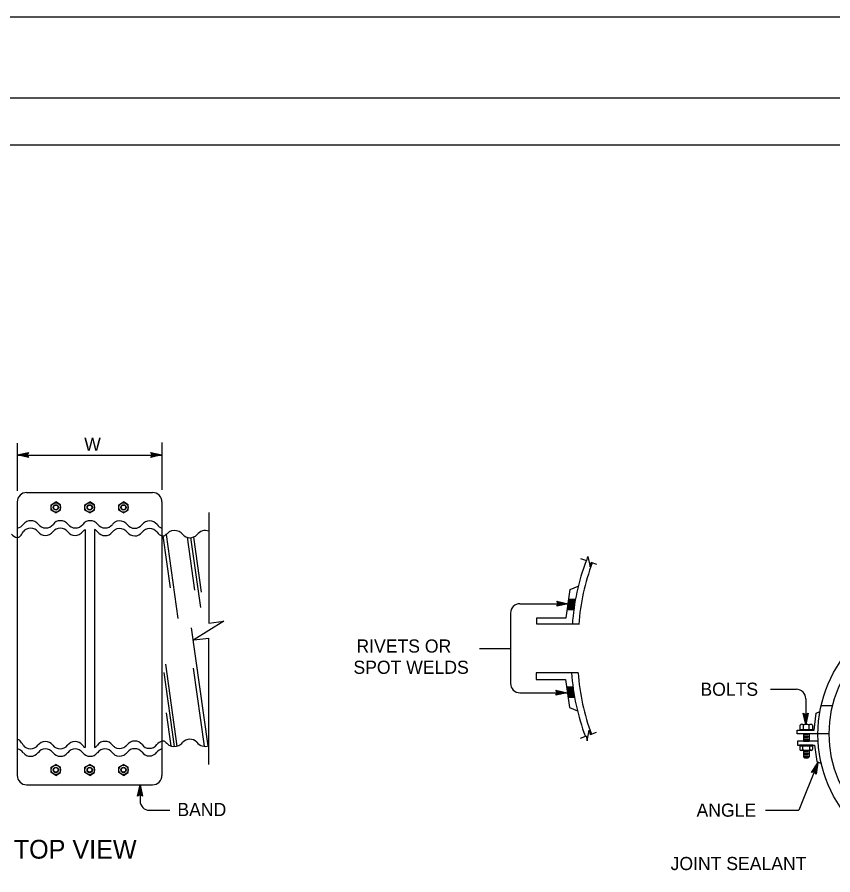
# Model space of a CAD drawing. Extents: x -894 to 866, y -472 to 714.
# Drawn here: x -74.8 to 359.3, y 256.8 to 713.6 of the extents above; entities that cross this region are included whole.
import ezdxf

# ---------------------------------------------------------------- set-up
doc = ezdxf.new("R2010")
doc.units = 0
for name, color, linetype in [('56 Stage 3 Anno', 7, 'Continuous'), ('57 Undefined', 7, 'Continuous'), ('60 Nongeo Data', 7, 'Continuous'), ('border_PLOTTING-ELEMENTS', 7, 'Continuous'), ('border_rw_22x34_Cut_Lines', 7, 'Continuous'), ('border_SHEET', 7, 'Continuous')]:
    doc.layers.add(name, color=color, linetype=linetype)

msp = doc.modelspace()

# ---------------------------------------------------------------- linework, layer by layer
at = {"layer": '56 Stage 3 Anno'}
for p, q in [((-74.77, 486.63), (-74.77, 461.29)), ((2.23, 486.96), (2.23, 461.78)), ((-74.8, 480.4), (-68.8, 481.73)), ((-68.8, 479.06), (-74.8, 480.4)), ((-74.8, 480.4), (-74.8, 480.4)), ((-74.77, 480.38), (2.23, 480.38)), ((-69.02, 479.42), (-73.42, 480.4)), ((-73.41, 480.4), (-69.04, 481.37)), ((-72.04, 480.4), (-69.22, 481.02)), ((-69.25, 479.78), (-72.04, 480.4)), ((-70.66, 480.4), (-69.45, 480.66)), ((-69.43, 480.12), (-70.66, 480.4)), ((-68.8, 481.73), (-69.6, 480.4)), ((-69.6, 480.4), (-68.8, 479.06)), ((-68.8, 481.73), (-68.8, 481.73)), ((-2.95, 480.41), (-3.75, 481.75)), ((-3.75, 481.75), (-3.75, 481.75)), ((-3.75, 481.75), (2.25, 480.41)), ((2.25, 480.41), (-3.75, 479.08)), ((-3.75, 479.08), (-2.95, 480.41)), ((-3.54, 481.39), (0.87, 480.41)), ((0.85, 480.4), (-3.52, 479.44)), ((-0.52, 480.41), (-3.34, 479.78)), ((-3.3, 481.03), (-0.52, 480.41)), ((-3.13, 480.68), (-1.9, 480.41)), ((-1.9, 480.41), (-3.11, 480.14)), ((2.25, 480.41), (2.25, 480.41)), ((-68.8, 479.06), (-68.8, 479.06)), ((-3.75, 479.08), (-3.75, 479.08)), ((213.22, 401.19), (212.42, 402.53)), ((212.42, 402.53), (212.42, 402.53)), ((212.42, 402.53), (218.42, 401.19)), ((212.64, 402.17), (217.04, 401.19)), ((192.74, 401.18), (218.39, 401.18)), ((218.42, 401.19), (212.42, 399.86)), ((212.42, 399.86), (213.22, 401.19)), ((212.42, 399.86), (212.42, 399.86)), ((217.03, 401.18), (212.66, 400.22)), ((215.66, 401.19), (212.83, 400.56)), ((212.87, 401.81), (215.66, 401.19)), ((213.05, 401.47), (214.28, 401.19)), ((214.28, 401.19), (213.07, 400.92)), ((218.42, 401.19), (218.42, 401.19)), ((187.74, 396.18), (187.74, 358.76)), ((171.29, 377.39), (187.74, 377.39)), ((192.74, 353.76), (217.76, 353.76)), ((212.66, 353.8), (211.86, 355.14)), ((211.86, 355.14), (211.86, 355.14)), ((211.86, 355.14), (217.86, 353.8)), ((217.86, 353.8), (211.86, 352.47)), ((211.86, 352.47), (212.66, 353.8)), ((211.86, 352.47), (211.86, 352.47)), ((212.08, 354.79), (216.48, 353.8)), ((216.47, 353.8), (212.1, 352.83)), ((215.1, 353.8), (212.27, 353.18)), ((212.31, 354.43), (215.1, 353.8)), ((212.49, 354.08), (213.72, 353.8)), ((213.72, 353.8), (212.51, 353.54)), ((217.86, 353.8), (217.86, 353.8)), ((326.06, 355.61), (339.86, 355.61)), ((344.86, 350.61), (344.86, 336.97)), ((344.87, 336.94), (343.54, 342.94)), ((343.54, 342.94), (343.54, 342.94)), ((343.54, 342.94), (344.87, 342.14)), ((344.87, 338.33), (343.9, 342.71)), ((344.87, 342.14), (346.21, 342.94)), ((346.21, 342.94), (344.87, 336.94)), ((345.86, 342.73), (344.87, 338.32)), ((346.21, 342.94), (346.21, 342.94)), ((344.87, 339.7), (344.25, 342.53)), ((344.87, 341.09), (344.61, 342.29)), ((345.5, 342.49), (344.87, 339.7)), ((345.15, 342.31), (344.87, 341.09)), ((344.87, 336.94), (344.87, 336.94)), ((350.9, 315.53), (341.24, 291.25)), ((347.88, 311.35), (351.28, 316.48)), ((348.29, 311.43), (350.79, 315.19)), ((350.79, 315.18), (350.13, 310.75)), ((351.28, 316.48), (350.38, 310.4)), ((351.28, 316.48), (351.28, 316.48)), ((349.42, 311.62), (347.88, 311.35)), ((347.88, 311.35), (347.88, 311.35)), ((348.71, 311.52), (350.29, 313.9)), ((349.1, 311.56), (349.8, 312.61)), ((350.38, 310.4), (349.42, 311.62)), ((349.8, 312.61), (349.61, 311.38)), ((350.29, 313.9), (349.87, 311.04)), ((350.38, 310.4), (350.38, 310.4)), ((-10.73, 298.74), (-9.39, 304.74)), ((-10.37, 298.96), (-9.39, 303.36)), ((-10.01, 299.19), (-9.39, 301.98)), ((-9.39, 304.76), (-9.39, 296.16)), ((-9.39, 304.74), (-9.39, 304.74)), ((-9.39, 304.74), (-8.06, 298.74)), ((-9.39, 303.35), (-8.42, 298.98)), ((-9.39, 301.98), (-8.77, 299.16)), ((-9.39, 299.54), (-10.73, 298.74)), ((-10.73, 298.74), (-10.73, 298.74)), ((-9.67, 299.37), (-9.39, 300.6)), ((-9.39, 300.6), (-9.13, 299.39)), ((-8.06, 298.74), (-9.39, 299.54)), ((-8.06, 298.74), (-8.06, 298.74)), ((-4.39, 291.16), (6.49, 291.16)), ((323.52, 291.25), (341.24, 291.25))]:
    msp.add_line(p, q, dxfattribs=at)
for centre, start, end in [((192.74, 396.18), 90, 180), ((192.74, 358.76), 180, 270), ((339.86, 350.61), 0, 90), ((-4.39, 296.16), 180, 270)]:
    msp.add_arc(centre, 5, start, end, dxfattribs=at)
at = {"layer": '60 Nongeo Data'}
for p, q in [((-69.77, 460.38), (-2.77, 460.38)), ((-74.77, 455.38), (-74.77, 309.76)), ((-56.76, 453.92), (-54.23, 455.38)), ((-56.76, 451.01), (-56.76, 453.92)), ((-51.71, 453.92), (-54.23, 455.38)), ((-51.71, 451.01), (-51.71, 453.92)), ((-38.76, 453.92), (-36.23, 455.38)), ((-38.76, 451.01), (-38.76, 453.92)), ((-33.71, 453.92), (-36.23, 455.38)), ((-33.71, 451.01), (-33.71, 453.92)), ((-20.76, 453.92), (-18.23, 455.38)), ((-20.76, 451.01), (-20.76, 453.92)), ((-15.71, 453.92), (-18.23, 455.38)), ((-15.71, 451.01), (-15.71, 453.92)), ((2.23, 455.38), (2.23, 309.76)), ((-54.23, 449.55), (-56.76, 451.01)), ((-54.23, 449.55), (-51.71, 451.01)), ((-36.23, 449.55), (-38.76, 451.01)), ((-36.23, 449.55), (-33.71, 451.01)), ((-18.23, 449.55), (-20.76, 451.01)), ((-18.23, 449.55), (-15.71, 451.01)), ((27.23, 449.81), (27.23, 390.91)), ((-38.68, 440.69), (-38.68, 378.48)), ((-33.68, 440.79), (-33.68, 379.18)), ((2.69, 437.35), (6.58, 409.68)), ((4.49, 437.99), (10.76, 393.35)), ((15.58, 436.58), (19.55, 408.35)), ((17.44, 436.38), (22.67, 399.21)), ((19.05, 436.7), (23.17, 407.36)), ((228.34, 424.03), (225.21, 425.17)), ((233.73, 422.07), (230.61, 423.2)), ((217.32, 393.68), (219.47, 408.69)), ((219.47, 408.69), (223.74, 410.51)), ((222.08, 402.42), (218.57, 402.42)), ((222.17, 402.92), (218.64, 402.92)), ((222.26, 403.42), (218.71, 403.42)), ((221.4, 397.9), (217.92, 397.9)), ((221.47, 398.42), (218, 398.42)), ((221.54, 398.92), (218.07, 398.92)), ((221.61, 399.42), (218.14, 399.42)), ((221.68, 399.92), (218.21, 399.92)), ((221.76, 400.42), (218.28, 400.42)), ((221.84, 400.92), (218.36, 400.92)), ((221.92, 401.42), (218.43, 401.42)), ((222, 401.92), (218.5, 401.92)), ((201.72, 390.22), (201.72, 393.68)), ((201.72, 393.68), (217.32, 393.68)), ((17.8, 388.34), (26.64, 325.41)), ((224.1, 390.22), (201.72, 390.22)), ((-33.68, 379.18), (-33.68, 324.59)), ((27.08, 382.89), (27.08, 315.54)), ((-38.68, 378.48), (-38.68, 324.61)), ((4.08, 368.95), (10.21, 325.31)), ((18.86, 366.83), (24.7, 325.31)), ((3.26, 364.55), (8.8, 325.12)), ((223.7, 364.37), (201.32, 364.37)), ((201.32, 364.37), (201.32, 360.91)), ((201.32, 360.91), (216.92, 360.91)), ((216.92, 360.91), (219.07, 345.9)), ((221, 356.69), (217.53, 356.69)), ((221.07, 356.17), (217.6, 356.17)), ((221.14, 355.67), (217.67, 355.67)), ((221.21, 355.17), (217.74, 355.17)), ((221.29, 354.67), (217.81, 354.67)), ((221.36, 354.17), (217.89, 354.17)), ((221.44, 353.67), (217.96, 353.67)), ((221.52, 353.17), (218.03, 353.17)), ((221.6, 352.67), (218.1, 352.67)), ((221.69, 352.17), (218.17, 352.17)), ((221.77, 351.67), (218.24, 351.67)), ((221.86, 351.17), (218.32, 351.17)), ((4.42, 343.12), (6.9, 325.47)), ((219.07, 345.9), (223.34, 344.08)), ((349.38, 333.92), (350.36, 342.9)), ((350.36, 342.9), (352.41, 343.78)), ((353.04, 346.92), (353.04, 346.92)), ((353.04, 346.92), (359.14, 346.92)), ((340.36, 333.92), (349.38, 333.92)), ((340.36, 331.92), (340.36, 333.92)), ((341.86, 334.03), (341.86, 336.47)), ((348.42, 334.03), (341.86, 334.03)), ((342.27, 333.92), (342.27, 334.03)), ((342.27, 333.92), (348.1, 333.92)), ((342.72, 336.94), (347.46, 336.95)), ((343.68, 334.03), (343.68, 336.47)), ((346.59, 334.03), (346.59, 336.51)), ((348.1, 333.92), (348.1, 334.03)), ((348.42, 336.49), (348.42, 334.03)), ((227.94, 330.56), (224.81, 329.42)), ((233.34, 332.52), (230.21, 331.39)), ((357.33, 331.92), (340.36, 331.92)), ((343.58, 331.92), (343.58, 327.9)), ((343.58, 331.92), (346.73, 331.92)), ((343.58, 330.42), (346.73, 330.42)), ((343.58, 328.92), (346.73, 328.92)), ((343.82, 331.92), (346.18, 331.92)), ((346.12, 331.14), (344.14, 331.14)), ((346.12, 329.64), (344.14, 329.64)), ((346.73, 331.92), (346.73, 327.9)), ((351.49, 327.9), (340.46, 327.9)), ((340.46, 327.9), (340.46, 325.9)), ((340.46, 325.9), (349.49, 325.9)), ((341.57, 325.9), (341.57, 325.54)), ((348.64, 325.9), (341.57, 325.9)), ((341.57, 325.54), (348.64, 325.54)), ((348.42, 325.37), (341.76, 325.37)), ((341.76, 325.37), (341.76, 323.7)), ((343.19, 325.37), (343.19, 323.6)), ((343.58, 327.92), (346.73, 327.92)), ((343.81, 325.43), (343.82, 325.43)), ((346.12, 328.14), (344.14, 328.14)), ((346.99, 323.7), (346.99, 325.37)), ((348.42, 325.37), (348.42, 323.66)), ((348.64, 325.54), (348.64, 325.9)), ((349.49, 325.9), (350.73, 317.21)), ((347.73, 322.99), (342.47, 322.99)), ((346.73, 322.89), (343.58, 322.89)), ((343.58, 322.89), (343.58, 319.7)), ((346.73, 321.2), (343.58, 321.2)), ((346.13, 322.05), (344.15, 322.05)), ((346.13, 320.44), (344.15, 320.44)), ((346.73, 322.89), (346.73, 319.7)), ((-56.76, 314.13), (-54.23, 315.59)), ((-51.71, 314.13), (-54.23, 315.59)), ((-38.76, 314.13), (-36.23, 315.59)), ((-33.71, 314.13), (-36.23, 315.59)), ((-20.76, 314.13), (-18.23, 315.59)), ((-15.71, 314.13), (-18.23, 315.59)), ((344.37, 318.91), (343.58, 319.7)), ((346.73, 319.7), (343.58, 319.7)), ((345.94, 318.91), (344.37, 318.91)), ((346.73, 319.7), (345.94, 318.91)), ((350.73, 317.21), (353.2, 316.16)), ((-56.76, 311.22), (-56.76, 314.13)), ((-54.23, 309.76), (-56.76, 311.22)), ((-54.23, 309.76), (-51.71, 311.22)), ((-51.71, 311.22), (-51.71, 314.13)), ((-38.76, 311.22), (-38.76, 314.13)), ((-36.23, 309.76), (-38.76, 311.22)), ((-36.23, 309.76), (-33.71, 311.22)), ((-33.71, 311.22), (-33.71, 314.13)), ((-20.76, 311.22), (-20.76, 314.13)), ((-18.23, 309.76), (-20.76, 311.22)), ((-18.23, 309.76), (-15.71, 311.22)), ((-15.71, 311.22), (-15.71, 314.13)), ((-69.77, 304.76), (-2.77, 304.76))]:
    msp.add_line(p, q, dxfattribs=at)
for points in [[(228.34, 424.03), (228.88, 426.41), (230.06, 420.83), (230.61, 423.2)], [(27.23, 390.91), (35.23, 391.91), (19.23, 381.91), (27.23, 382.91)], [(227.94, 330.56), (228.48, 328.18), (229.67, 333.76), (230.21, 331.39)]]:
    msp.add_lwpolyline(points, dxfattribs=at)
for centre, radius in [((-54.23, 452.47), 2.52), ((-54.23, 452.47), 1.42), ((-54.23, 452.47), 1.21), ((-36.23, 452.47), 2.52), ((-36.23, 452.47), 1.42), ((-36.23, 452.47), 1.21), ((-18.23, 452.47), 2.52), ((-18.23, 452.47), 1.42), ((-18.23, 452.47), 1.21), ((420.36, 331.6), 69), ((420.33, 331.89), 63), ((-54.23, 312.68), 2.52), ((-36.23, 312.68), 2.52), ((-18.23, 312.68), 2.52), ((-54.23, 312.68), 1.42), ((-54.23, 312.68), 1.21), ((-36.23, 312.68), 1.42), ((-36.23, 312.68), 1.21), ((-18.23, 312.68), 1.42), ((-18.23, 312.68), 1.21)]:
    msp.add_circle(centre, radius, dxfattribs=at)
for centre, radius, start, end in [((-69.77, 455.38), 5, 90, 180), ((-2.77, 455.38), 5, 0, 90), ((-75.89, 446.92), 5.57, 281.5785, 322.6079), ((-67.58, 440.42), 4.99, 37.8698, 141.2685), ((-59.67, 446.51), 4.99, 217.4461, 322.1302), ((-51.77, 440.42), 4.99, 37.8698, 142.5539), ((-43.86, 446.51), 4.99, 217.4461, 322.1302), ((-35.96, 440.42), 4.99, 37.8698, 142.5539), ((-28.06, 446.51), 4.99, 217.4461, 322.1302), ((-18.15, 438.26), 7.91, 126.8144, 138.9721), ((-20.3, 440.16), 5.13, 63.81, 120.3417), ((-20.15, 440.25), 4.99, 37.8698, 64.8747), ((-12.25, 446.35), 4.99, 217.4461, 322.1302), ((-4.35, 440.25), 4.99, 37.4458, 142.5539), ((3.65, 446.29), 5.03, 216.7204, 253.5511), ((-84.11, 446.18), 14.17, 320.2175, 331.8129), ((-67.66, 436.45), 4.99, 37.8698, 142.5539), ((-59.76, 442.55), 4.99, 217.4461, 322.1302), ((-51.85, 436.45), 4.99, 37.8698, 142.5539), ((-43.95, 442.55), 4.99, 217.4461, 322.1302), ((-36.04, 436.45), 4.99, 121.9595, 142.5539), ((-35.96, 436.35), 4.99, 37.8698, 62.6758), ((-28.06, 442.44), 4.99, 217.4461, 322.1302), ((-18.15, 434.19), 7.91, 126.8144, 138.9721), ((-20.3, 436.09), 5.13, 63.81, 120.3417), ((-20.15, 436.18), 4.99, 37.8698, 64.8747), ((-12.25, 442.28), 4.99, 217.4461, 322.1302), ((-4.35, 436.18), 4.99, 37.4458, 142.5539), ((3.65, 442.22), 5.03, 216.7204, 253.5511), ((55.36, 380.03), 77.2, 129.695, 131.8731), ((8.87, 434.61), 5.59, 63.81, 120.3417), ((9.03, 434.7), 5.44, 37.8698, 64.8747), ((25.32, 434.48), 5.66, 70.013, 142.5539), ((-74.43, 440.75), 4.23, 215.5748, 265.4517), ((-74.84, 439.09), 2.56, 271.6243, 309.143), ((2.86, 439.72), 2.41, 254.8167, 293.6575), ((17.12, 441.36), 5.05, 221.0977, 317.124), ((339.61, 382.29), 119.23, 159.471, 176.2054), ((339.61, 382.29), 115.78, 159.4305, 176.0912), ((339.21, 372.3), 119.23, 183.7946, 200.529), ((339.21, 372.3), 115.78, 183.9088, 200.5695), ((342.75, 335.85), 1.1, 34.0211, 145.235), ((345.15, 334.44), 2.51, 54.6076, 126.3126), ((347.51, 335.8), 1.14, 37.2379, 143.506), ((17.06, 323.98), 5.05, 42.876, 138.9023), ((-74.9, 326.24), 2.56, 50.857, 88.3757), ((-84.18, 319.16), 14.17, 28.1871, 39.7825), ((-67.72, 328.89), 4.99, 217.4461, 322.1302), ((-59.82, 322.79), 4.99, 37.8698, 142.5539), ((-51.92, 328.89), 4.99, 217.4461, 322.1302), ((-44.01, 322.79), 4.99, 37.8698, 142.5539), ((-36.11, 328.89), 4.99, 217.4461, 239.002), ((-36.02, 328.99), 4.99, 298.016, 322.1302), ((-28.12, 322.89), 4.99, 37.8698, 142.5539), ((-18.21, 331.15), 7.91, 221.0279, 233.1856), ((-20.36, 329.25), 5.13, 239.6583, 296.19), ((-20.22, 329.16), 4.99, 295.1253, 322.1302), ((-12.31, 323.06), 4.99, 37.8698, 142.5539), ((-4.41, 329.16), 4.99, 217.4461, 322.5542), ((3.59, 323.12), 5.03, 106.4489, 143.2796), ((2.79, 325.62), 2.41, 66.3425, 105.1833), ((55.29, 385.31), 77.2, 228.1269, 230.305), ((8.81, 330.73), 5.59, 239.6583, 296.19), ((8.96, 330.64), 5.44, 295.1253, 322.1302), ((25.26, 330.86), 5.66, 217.4461, 289.987), ((-75.96, 318.42), 5.57, 37.3921, 77.7545), ((-67.64, 324.92), 4.99, 218.7315, 322.1302), ((-67.64, 324.92), 4.99, 218.7315, 322.1302), ((-59.74, 318.82), 4.99, 37.8698, 142.5539), ((-59.74, 318.82), 4.99, 37.8698, 142.5539), ((-51.83, 324.92), 4.99, 217.4461, 322.1302), ((-43.93, 318.82), 4.99, 37.8698, 142.5539), ((-36.02, 324.92), 4.99, 217.4461, 322.1302), ((-28.12, 318.82), 4.99, 37.8698, 142.5539), ((-18.21, 327.08), 7.91, 221.0279, 233.1856), ((-20.36, 325.18), 5.13, 239.6583, 296.19), ((-20.22, 325.09), 4.99, 295.1253, 322.1302), ((-12.31, 318.99), 4.99, 37.8698, 142.5539), ((-4.41, 325.09), 4.99, 217.4461, 322.5542), ((3.59, 319.05), 5.03, 106.4489, 143.2796), ((342.47, 323.7), 0.713, 180.7224, 351.7875), ((343.91, 323.71), 0.713, 180.4996, 268.1024), ((346.28, 323.7), 0.713, 272.9268, 0.3985), ((347.7, 323.7), 0.713, 184.8049, 356.3828), ((-69.77, 309.76), 5, 180, 270), ((-2.77, 309.76), 5, 270, 0)]:
    msp.add_arc(centre, radius, start, end, dxfattribs=at)
at = {"layer": 'border_PLOTTING-ELEMENTS'}
for points in [[(-894.04, -472.44), (865.96, -472.44), (865.96, 713.56), (-894.04, 713.56)], [(-864.04, 670.56), (835.96, 670.56), (835.96, -429.44), (-864.04, -429.44)]]:
    msp.add_lwpolyline(points, close=True, dxfattribs=at)
at = {"layer": 'border_rw_22x34_Cut_Lines'}
msp.add_lwpolyline([(-864.04, 670.56), (835.96, 670.56), (835.96, -429.44), (-864.04, -429.44)], close=True, dxfattribs=at)
at = {"layer": 'border_SHEET'}
msp.add_line((-814.04, 645.56), (810.96, 645.56), dxfattribs=at)

# ---------------------------------------------------------------- texts
at = {"layer": '57 Undefined'}
for s, height, p in [('W', 7, (-39.13, 482.61)), ('RIVETS OR ', 7, (105.74, 375.15)), ('SPOT WELDS', 7, (104.14, 363.84)), ('BOLTS', 7, (288.8, 352.14)), ('BAND', 7, (10.46, 288.07)), ('ANGLE', 7, (286.73, 287.74)), ('TOP VIEW', 10, (-76.62, 265.42)), ('JOINT SEALANT', 7, (272.93, 259.32))]:
    msp.add_text(s, height=height, dxfattribs=at).set_placement(p)

doc.saveas('drawing.dxf')
